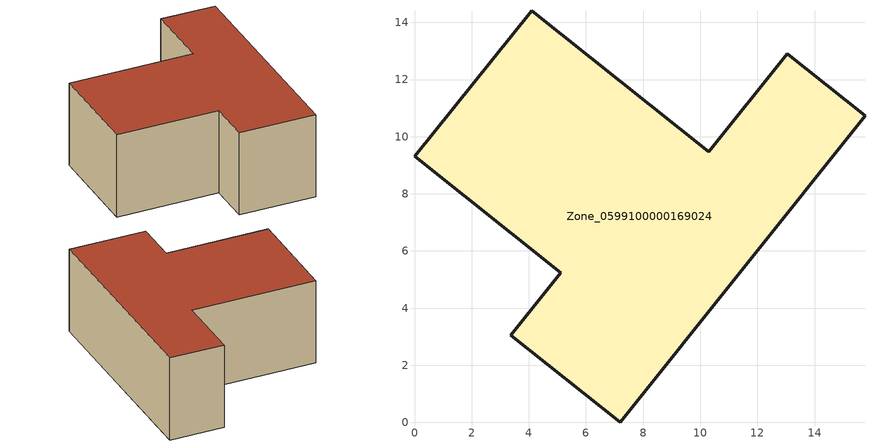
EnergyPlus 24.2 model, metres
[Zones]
Zone_0599100000169024
 floor ground (C_G): 15.77,10.74 7.21,0 3.38,3.05 5.12,5.24 0,9.31 4.1,14.41 10.3,9.47 13.05,12.91 z0.43
 wall outside (C_F): 7.21,0 15.77,10.74 13.05,12.91 10.3,9.47 4.1,14.41 0,9.31 5.12,5.24 3.38,3.05 7.21,0 z0.43:5.95
 roof outside (C_R): 10.3,9.47 4.1,14.41 0,9.31 5.12,5.24 3.38,3.05 7.21,0 15.77,10.74 13.05,12.91 z5.95
[BUILDING]
Pand.0599100000169024: North Axis=0; Terrain=City; Loads Convergence Tolerance Value=0.04; Temperature Convergence Tolerance Value=0.4; Solar Distribution=FullExterior; Maximum Number of Warmup Days=25; Minimum Number of Warmup Days=1
[Site:Location]
Rotterdam.The.Hague.AP_ZH_NLD Design_Conditions: Latitude=51.96; Longitude=4.45; Time Zone=1; Elevation=-4.5
[SITE:GROUNDTEMPERATURE:BUILDINGSURFACE]
18, 18, 18, 18, 18, 18, 18, 18, 18, 18, 18, 18
[MATERIAL] Thermal Absorptance=0.9; Solar Absorptance=0.7; Visible Absorptance=0.7
Name | Roughness | Thickness | Conductivity | Density | Specific Heat
G.TI.1975-1991 | MediumSmooth | 0.15 | 0.288461 | 540 | 1210
F.TI.1975-1991 | Rough | 0.3 | 0.230769 | 1920 | 840
R.TI.1975-1991 | MediumRough | 0.2 | 0.153846 | 1500 | 1000
[CONSTRUCTION]
C_G: G.TI.1975-1991
C_F: F.TI.1975-1991
C_R: R.TI.1975-1991
[ZONE]
Zone_0599100000169024: Type=1; Multiplier=1; Ceiling Height=Autocalculate; Volume=Autocalculate; Floor Area=autocalculate; Part of Total Floor Area=Yes
[ZONEINFILTRATION:DESIGNFLOWRATE]
Infil_Zone_0599100000169024: Zone or ZoneList or Space or SpaceList=Zone_0599100000169024; Schedule=AlwaysOn; Design Flow Rate Calculation Method=Flow/Area; Flow Rate per Floor Area=0.003; Constant Term Coefficient=1; Temperature Term Coefficient=0; Velocity Term Coefficient=0; Velocity Squared Term Coefficient=0
[HVACTEMPLATE:ZONE:IDEALLOADSAIRSYSTEM]
Zone_0599100000169024: Maximum Heating Supply Air Temperature=50; Minimum Cooling Supply Air Temperature=13; Maximum Heating Supply Air Humidity Ratio=0.0156; Minimum Cooling Supply Air Humidity Ratio=0.0077; Heating Limit=NoLimit; Cooling Limit=NoLimit; Dehumidification Control Type=ConstantSensibleHeatRatio; Cooling Sensible Heat Ratio=0.7; Dehumidification Setpoint=60; Humidification Control Type=None; Humidification Setpoint=30; Outdoor Air Method=None; Outdoor Air Flow Rate per Person=0.00944; Outdoor Air Flow Rate per Zone Floor Area=0; Outdoor Air Flow Rate per Zone=0; Demand Controlled Ventilation Type=None; Outdoor Air Economizer Type=NoEconomizer; Heat Recovery Type=None; Sensible Heat Recovery Effectiveness=0.7; Latent Heat Recovery Effectiveness=0.65
[ZONECONTROL:THERMOSTAT]
ThermostatControl_Zone_0599100000169024: Zone or ZoneList=Zone_0599100000169024; Control Type Schedule=DualSetpointControlType; Control 1=Thermostat_Zone_0599100000169024; Temperature Difference Between Cutout And Setpoint=0
[THERMOSTATSETPOINT:DUALSETPOINT]
Thermostat_Zone_0599100000169024: Heating Setpoint Temperature Schedule=HeatingSetpoint_Zone_0599100000169024; Cooling Setpoint Temperature Schedule=CoolingSetpoint_Zone_0599100000169024
[SCHEDULE:COMPACT]
HeatingSetpoint_Zone_0599100000169024: Through: 12/31, For: AllDays, Until: 24:00, 21
CoolingSetpoint_Zone_0599100000169024: Through: 12/31, For: AllDays, Until: 24:00, 24
DualSetpointControlType: Through: 12/31, For: AllDays, Until: 24:00, 4
AlwaysOn: Through: 12/31, For: AllDays, Until: 24:00, 1
